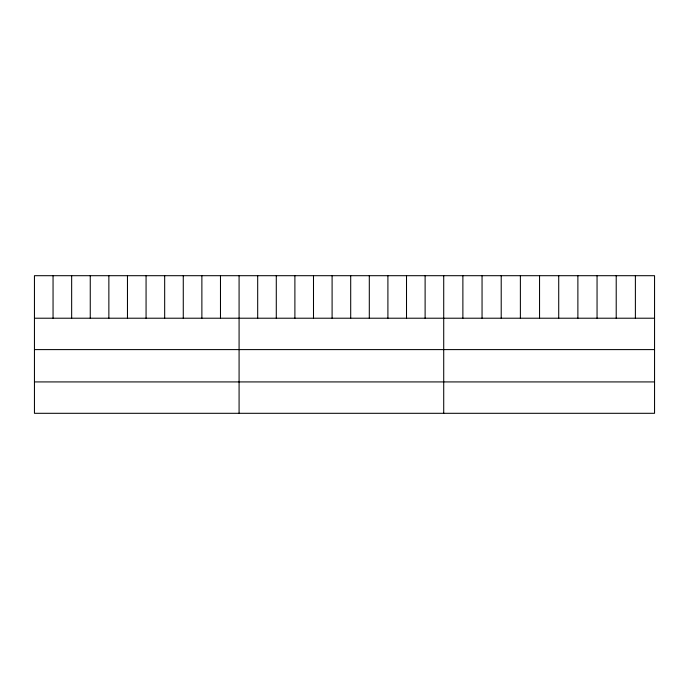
<?xml version="1.0" encoding="UTF-8"?>
<svg xmlns="http://www.w3.org/2000/svg" width="689" height="689" viewBox="0 0 689 689"><rect width="100%" height="100%" fill="white"/><g stroke="black" fill="none" stroke-linecap="round" stroke-linejoin="round"><path stroke-width="1.03" d="M654.55 318.215L654.55 413.305L34.45 413.305L34.45 275.695L654.55 275.695L654.55 318.215L34.45 318.215M34.45 349.599L654.55 349.599M34.45 381.921L654.55 381.921M635.387 275.695L635.387 318.215M616.216 275.695L616.216 318.215M597.053 275.695L597.053 318.215M577.882 275.695L577.882 318.215M558.719 275.695L558.719 318.215M539.547 275.695L539.547 318.215M520.384 275.695L520.384 318.215M501.213 275.695L501.213 318.215M482.05 275.695L482.05 318.215M462.879 275.695L462.879 318.215M443.716 275.695L443.716 413.305M425.113 275.695L425.113 318.215M406.51 275.695L406.51 318.215M387.907 275.695L387.907 318.215M369.304 275.695L369.304 318.215M350.701 275.695L350.701 318.215M332.098 275.695L332.098 318.215M313.495 275.695L313.495 318.215M294.892 275.695L294.892 318.215M276.289 275.695L276.289 318.215M257.686 275.695L257.686 318.215M239.083 275.695L239.083 413.305M220.48 275.695L220.48 318.215M201.877 275.695L201.877 318.215M183.274 275.695L183.274 318.215M164.671 275.695L164.671 318.215M146.068 275.695L146.068 318.215M127.465 275.695L127.465 318.215M108.862 275.695L108.862 318.215M90.259 275.695L90.259 318.215M71.656 275.695L71.656 318.215M53.053 275.695L53.053 318.215"/></g></svg>
